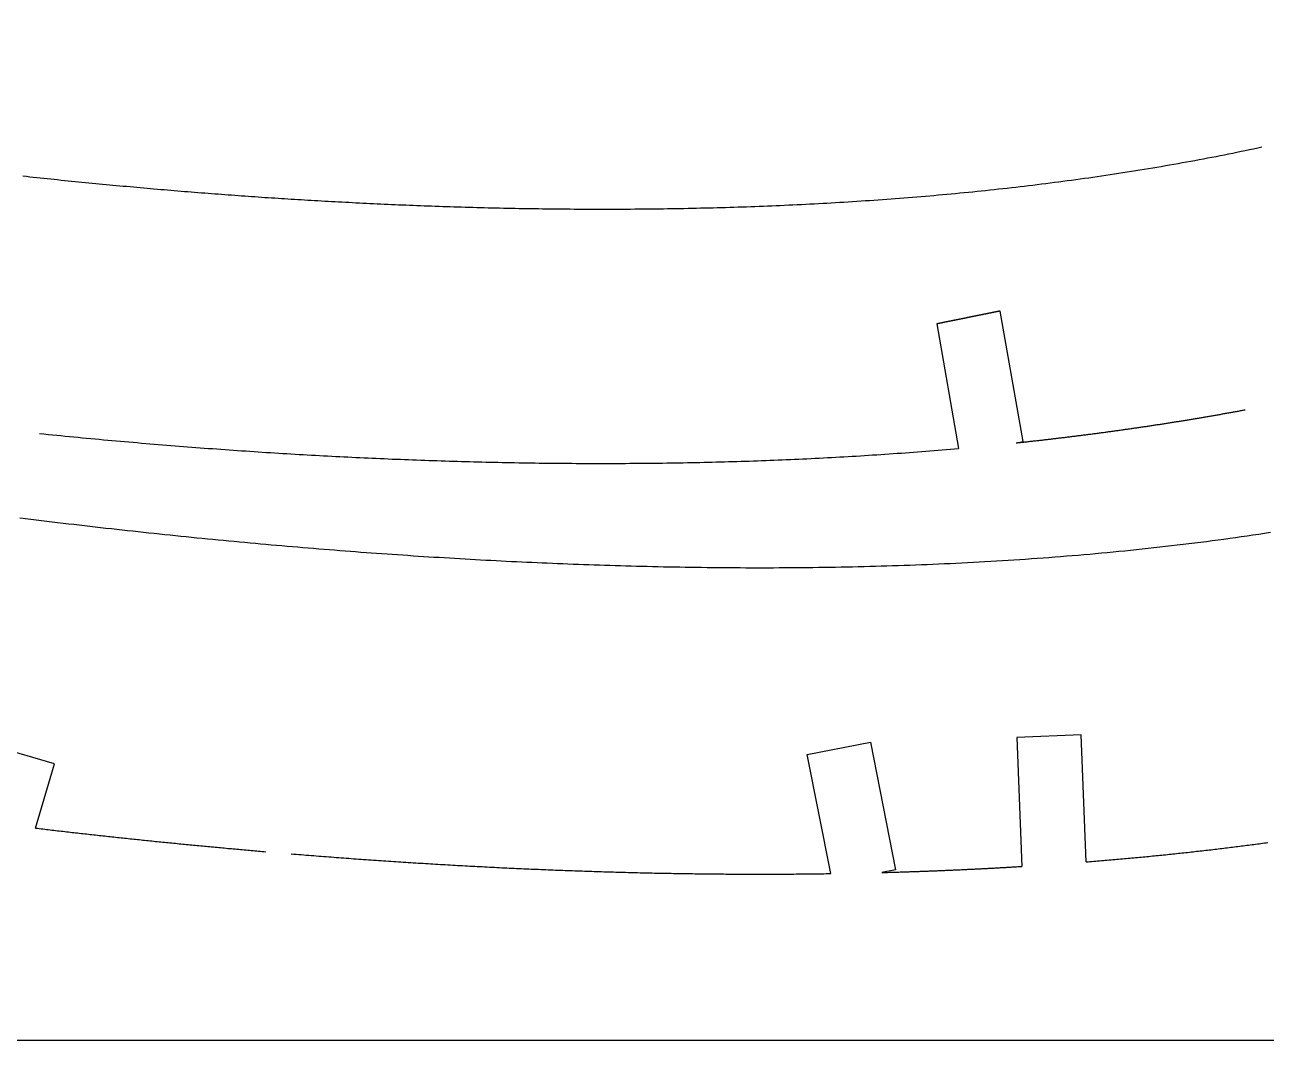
# Model space of a CAD drawing. Extents: x -234 to 666, y 203 to 303.
# Drawn here: x -168.83 to -120.53, y 203.49 to 242.98 of the extents above; entities that cross this region are included whole.
import ezdxf

# ---------------------------------------------------------------- set-up
doc = ezdxf.new("R2010")
doc.units = 0
doc.layers.get('0').update_dxf_attribs({"linetype": 'CONTINUOUS'})
doc.layers.add('90X10', color=1, linetype='CONTINUOUS')

msp = doc.modelspace()

# ---------------------------------------------------------------- linework, layer by layer
for p, q in [((-129.986, 226.77559), (-130.8731, 231.84846)), ((-133.34499, 231.34735), (-132.49803, 226.50408)), ((-130.24923, 226.72242), (-129.986, 226.77559)), ((-167.67753, 214.23988), (-170.07903, 214.93936)), ((-138.38219, 214.5974), (-135.92788, 215.08055)), ((-135.92788, 215.08055), (-134.9461, 210.11574)), ((-127.72938, 215.35911), (-130.22867, 215.26004)), ((-130.22867, 215.26004), (-130.03097, 210.24919)), ((-127.53468, 210.42445), (-127.72938, 215.35911)), ((-137.46687, 209.96869), (-138.38219, 214.5974)), ((-168.40744, 211.73712), (-167.67753, 214.23988)), ((-134.9461, 210.11574), (-135.48082, 210.01047))]:
    msp.add_line(p, q)
for points in [[(-120.695, 238.219, 0), (-120.857, 238.184, 0), (-121.018, 238.149, 0), (-121.18, 238.115, 0), (-121.342, 238.081, 0), (-121.504, 238.047, 0), (-121.667, 238.014, 0), (-121.829, 237.981, 0), (-121.992, 237.948, 0), (-122.154, 237.916, 0), (-122.317, 237.883, 0), (-122.48, 237.851, 0), (-122.644, 237.82, 0), (-122.807, 237.788, 0), (-122.971, 237.757, 0), (-123.134, 237.726, 0), (-123.298, 237.696, 0), (-123.462, 237.665, 0), (-123.626, 237.636, 0), (-123.791, 237.606, 0), (-123.955, 237.576, 0), (-124.12, 237.547, 0), (-124.284, 237.518, 0), (-124.449, 237.49, 0), (-124.614, 237.461, 0), (-124.779, 237.433, 0), (-124.944, 237.406, 0), (-125.109, 237.378, 0), (-125.275, 237.351, 0), (-125.44, 237.324, 0), (-125.606, 237.297, 0), (-125.771, 237.271, 0), (-125.937, 237.245, 0), (-126.103, 237.219, 0), (-126.269, 237.193, 0), (-126.435, 237.168, 0), (-126.601, 237.143, 0), (-126.767, 237.118, 0), (-126.934, 237.093, 0), (-127.1, 237.069, 0), (-127.267, 237.045, 0), (-127.433, 237.021, 0), (-127.6, 236.998, 0), (-127.766, 236.975, 0), (-127.933, 236.952, 0), (-128.1, 236.929, 0), (-128.267, 236.907, 0), (-128.434, 236.884, 0), (-128.601, 236.862, 0), (-128.768, 236.841, 0), (-128.935, 236.819, 0), (-129.102, 236.798, 0), (-129.269, 236.777, 0), (-129.436, 236.757, 0), (-129.603, 236.736, 0), (-129.771, 236.716, 0), (-129.938, 236.696, 0), (-130.105, 236.676, 0), (-130.273, 236.657, 0), (-130.44, 236.638, 0), (-130.607, 236.619, 0), (-130.775, 236.6, 0), (-130.942, 236.582, 0), (-131.11, 236.564, 0), (-131.277, 236.546, 0), (-131.444, 236.528, 0), (-131.612, 236.51, 0), (-131.779, 236.493, 0), (-131.947, 236.476, 0), (-132.114, 236.46, 0), (-132.282, 236.443, 0), (-132.449, 236.427, 0), (-132.616, 236.411, 0), (-132.784, 236.395, 0), (-132.951, 236.38, 0), (-133.118, 236.364, 0), (-133.286, 236.349, 0), (-133.453, 236.334, 0), (-133.62, 236.32, 0), (-133.787, 236.305, 0), (-133.954, 236.291, 0), (-134.122, 236.277, 0), (-134.289, 236.264, 0), (-134.456, 236.25, 0), (-134.623, 236.237, 0), (-134.79, 236.224, 0), (-134.957, 236.211, 0), (-135.123, 236.199, 0), (-135.29, 236.186, 0), (-135.457, 236.174, 0), (-135.624, 236.162, 0), (-135.79, 236.15, 0), (-135.957, 236.139, 0), (-136.123, 236.128, 0), (-136.29, 236.117, 0), (-136.456, 236.106, 0), (-136.622, 236.095, 0), (-136.788, 236.085, 0), (-136.955, 236.074, 0), (-137.121, 236.064, 0), (-137.286, 236.055, 0), (-137.452, 236.045, 0), (-137.618, 236.036, 0), (-137.784, 236.026, 0), (-137.949, 236.017, 0), (-138.115, 236.009, 0), (-138.28, 236, 0), (-138.445, 235.992, 0), (-138.61, 235.983, 0), (-138.775, 235.975, 0), (-138.94, 235.968, 0), (-139.105, 235.96, 0), (-139.27, 235.952, 0), (-139.434, 235.945, 0), (-139.599, 235.938, 0), (-139.763, 235.931, 0), (-139.927, 235.925, 0), (-140.091, 235.918, 0), (-140.255, 235.912, 0), (-140.419, 235.906, 0), (-140.583, 235.9, 0), (-140.746, 235.894, 0), (-140.909, 235.889, 0), (-141.073, 235.883, 0), (-141.236, 235.878, 0), (-141.399, 235.873, 0), (-141.561, 235.868, 0), (-141.724, 235.863, 0), (-141.886, 235.859, 0), (-142.049, 235.855, 0), (-142.211, 235.85, 0), (-142.373, 235.846, 0), (-142.535, 235.843, 0), (-142.696, 235.839, 0), (-142.858, 235.835, 0), (-143.019, 235.832, 0), (-143.18, 235.829, 0), (-143.341, 235.826, 0), (-143.502, 235.823, 0), (-143.662, 235.821, 0), (-143.823, 235.818, 0), (-143.983, 235.816, 0), (-144.143, 235.814, 0), (-144.302, 235.812, 0), (-144.462, 235.81, 0), (-144.621, 235.808, 0), (-144.78, 235.806, 0), (-144.939, 235.805, 0), (-145.098, 235.804, 0), (-145.257, 235.803, 0), (-145.415, 235.802, 0), (-145.573, 235.801, 0), (-145.731, 235.8, 0), (-145.889, 235.8, 0), (-146.046, 235.799, 0), (-146.203, 235.799, 0), (-146.36, 235.799, 0), (-146.517, 235.799, 0), (-146.673, 235.8, 0), (-146.83, 235.8, 0), (-146.986, 235.8, 0), (-147.141, 235.801, 0), (-147.297, 235.802, 0), (-147.452, 235.803, 0), (-147.607, 235.804, 0), (-147.762, 235.805, 0), (-147.917, 235.806, 0), (-148.071, 235.808, 0), (-148.225, 235.809, 0), (-148.379, 235.811, 0), (-148.532, 235.813, 0), (-148.685, 235.815, 0), (-148.838, 235.817, 0), (-148.991, 235.819, 0), (-149.143, 235.821, 0), (-149.295, 235.824, 0), (-149.447, 235.826, 0), (-149.599, 235.829, 0), (-149.75, 235.832, 0), (-149.901, 235.835, 0), (-150.052, 235.838, 0), (-150.202, 235.841, 0), (-150.352, 235.844, 0), (-150.502, 235.848, 0), (-150.651, 235.851, 0), (-150.8, 235.855, 0), (-150.949, 235.858, 0), (-151.098, 235.862, 0), (-151.246, 235.866, 0), (-151.394, 235.87, 0), (-151.542, 235.874, 0), (-151.689, 235.879, 0), (-151.836, 235.883, 0), (-151.982, 235.887, 0), (-152.129, 235.892, 0), (-152.275, 235.897, 0), (-152.42, 235.901, 0), (-152.566, 235.906, 0), (-152.711, 235.911, 0), (-152.855, 235.916, 0), (-153, 235.921, 0), (-153.144, 235.926, 0), (-153.287, 235.932, 0), (-153.43, 235.937, 0), (-153.573, 235.943, 0), (-153.716, 235.948, 0), (-153.858, 235.954, 0), (-154, 235.96, 0), (-154.141, 235.966, 0), (-154.282, 235.971, 0), (-154.423, 235.977, 0), (-154.563, 235.984, 0), (-154.703, 235.99, 0), (-154.843, 235.996, 0), (-154.982, 236.002, 0), (-155.121, 236.009, 0), (-155.259, 236.015, 0), (-155.398, 236.022, 0), (-155.535, 236.028, 0), (-155.672, 236.035, 0), (-155.809, 236.042, 0), (-155.946, 236.049, 0), (-156.082, 236.056, 0), (-156.218, 236.063, 0), (-156.353, 236.07, 0), (-156.488, 236.077, 0), (-156.622, 236.084, 0), (-156.756, 236.091, 0), (-156.89, 236.099, 0), (-157.023, 236.106, 0), (-157.156, 236.113, 0), (-157.288, 236.121, 0), (-157.42, 236.128, 0), (-157.552, 236.136, 0), (-157.683, 236.144, 0), (-157.814, 236.151, 0), (-157.944, 236.159, 0), (-158.074, 236.167, 0), (-158.203, 236.175, 0), (-158.332, 236.183, 0), (-158.46, 236.191, 0), (-158.588, 236.199, 0), (-158.717, 236.207, 0), (-158.845, 236.215, 0), (-158.973, 236.223, 0), (-159.102, 236.232, 0), (-159.231, 236.24, 0), (-159.359, 236.249, 0), (-159.488, 236.257, 0), (-159.617, 236.266, 0), (-159.747, 236.275, 0), (-159.876, 236.284, 0), (-160.005, 236.293, 0), (-160.135, 236.302, 0), (-160.264, 236.311, 0), (-160.394, 236.32, 0), (-160.524, 236.33, 0), (-160.654, 236.339, 0), (-160.784, 236.348, 0), (-160.914, 236.358, 0), (-161.044, 236.368, 0), (-161.174, 236.377, 0), (-161.305, 236.387, 0), (-161.435, 236.397, 0), (-161.566, 236.407, 0), (-161.697, 236.417, 0), (-161.828, 236.427, 0), (-161.958, 236.437, 0), (-162.09, 236.448, 0), (-162.221, 236.458, 0), (-162.352, 236.469, 0), (-162.483, 236.479, 0), (-162.615, 236.49, 0), (-162.746, 236.501, 0), (-162.878, 236.512, 0), (-163.01, 236.523, 0), (-163.142, 236.534, 0), (-163.274, 236.545, 0), (-163.406, 236.556, 0), (-163.538, 236.567, 0), (-163.67, 236.578, 0), (-163.803, 236.59, 0), (-163.935, 236.601, 0), (-164.068, 236.613, 0), (-164.201, 236.625, 0), (-164.333, 236.637, 0), (-164.466, 236.648, 0), (-164.599, 236.66, 0), (-164.732, 236.672, 0), (-164.866, 236.685, 0), (-164.999, 236.697, 0), (-165.132, 236.709, 0), (-165.266, 236.721, 0), (-165.399, 236.734, 0), (-165.533, 236.746, 0), (-165.667, 236.759, 0), (-165.8, 236.772, 0), (-165.934, 236.785, 0), (-166.068, 236.798, 0), (-166.202, 236.811, 0), (-166.337, 236.824, 0), (-166.471, 236.837, 0), (-166.605, 236.85, 0), (-166.74, 236.863, 0), (-166.874, 236.877, 0), (-167.009, 236.89, 0), (-167.144, 236.904, 0), (-167.279, 236.918, 0), (-167.414, 236.931, 0), (-167.549, 236.945, 0), (-167.684, 236.959, 0), (-167.819, 236.973, 0), (-167.954, 236.987, 0), (-168.089, 237.002, 0), (-168.225, 237.016, 0), (-168.36, 237.03, 0), (-168.496, 237.045, 0), (-168.632, 237.059, 0), (-168.767, 237.074, 0), (-168.903, 237.089, 0)], [(-130.873, 231.848, 0), (-130.881, 231.847, 0), (-130.889, 231.845, 0), (-130.896, 231.844, 0), (-130.904, 231.842, 0), (-130.912, 231.841, 0), (-130.92, 231.839, 0), (-130.927, 231.837, 0), (-130.935, 231.836, 0), (-130.943, 231.834, 0), (-130.951, 231.833, 0), (-130.958, 231.831, 0), (-130.966, 231.83, 0), (-130.974, 231.828, 0), (-130.982, 231.826, 0), (-130.989, 231.825, 0), (-130.997, 231.823, 0), (-131.005, 231.822, 0), (-131.013, 231.82, 0), (-131.02, 231.819, 0), (-131.028, 231.817, 0), (-131.036, 231.815, 0), (-131.044, 231.814, 0), (-131.051, 231.812, 0), (-131.059, 231.811, 0), (-131.067, 231.809, 0), (-131.075, 231.808, 0), (-131.082, 231.806, 0), (-131.09, 231.804, 0), (-131.098, 231.803, 0), (-131.106, 231.801, 0), (-131.113, 231.8, 0), (-131.121, 231.798, 0), (-131.129, 231.797, 0), (-131.137, 231.795, 0), (-131.144, 231.793, 0), (-131.152, 231.792, 0), (-131.16, 231.79, 0), (-131.168, 231.789, 0), (-131.175, 231.787, 0), (-131.183, 231.786, 0), (-131.191, 231.784, 0), (-131.199, 231.782, 0), (-131.206, 231.781, 0), (-131.214, 231.779, 0), (-131.222, 231.778, 0), (-131.23, 231.776, 0), (-131.237, 231.775, 0), (-131.245, 231.773, 0), (-131.253, 231.771, 0), (-131.261, 231.77, 0), (-131.268, 231.768, 0), (-131.276, 231.767, 0), (-131.284, 231.765, 0), (-131.292, 231.764, 0), (-131.299, 231.762, 0), (-131.307, 231.76, 0), (-131.315, 231.759, 0), (-131.323, 231.757, 0), (-131.33, 231.756, 0), (-131.338, 231.754, 0), (-131.346, 231.753, 0), (-131.354, 231.751, 0), (-131.361, 231.749, 0), (-131.369, 231.748, 0), (-131.377, 231.746, 0), (-131.385, 231.745, 0), (-131.392, 231.743, 0), (-131.4, 231.742, 0), (-131.408, 231.74, 0), (-131.416, 231.738, 0), (-131.423, 231.737, 0), (-131.431, 231.735, 0), (-131.439, 231.734, 0), (-131.447, 231.732, 0), (-131.454, 231.731, 0), (-131.462, 231.729, 0), (-131.47, 231.727, 0), (-131.478, 231.726, 0), (-131.485, 231.724, 0), (-131.493, 231.723, 0), (-131.501, 231.721, 0), (-131.508, 231.72, 0), (-131.516, 231.718, 0), (-131.524, 231.716, 0), (-131.532, 231.715, 0), (-131.539, 231.713, 0), (-131.547, 231.712, 0), (-131.555, 231.71, 0), (-131.563, 231.709, 0), (-131.57, 231.707, 0), (-131.578, 231.705, 0), (-131.586, 231.704, 0), (-131.594, 231.702, 0), (-131.601, 231.701, 0), (-131.609, 231.699, 0), (-131.617, 231.698, 0), (-131.625, 231.696, 0), (-131.632, 231.694, 0), (-131.64, 231.693, 0), (-131.648, 231.691, 0), (-131.656, 231.69, 0), (-131.663, 231.688, 0), (-131.671, 231.687, 0), (-131.679, 231.685, 0), (-131.687, 231.683, 0), (-131.694, 231.682, 0), (-131.702, 231.68, 0), (-131.71, 231.679, 0), (-131.718, 231.677, 0), (-131.725, 231.676, 0), (-131.733, 231.674, 0), (-131.741, 231.672, 0), (-131.749, 231.671, 0), (-131.756, 231.669, 0), (-131.764, 231.668, 0), (-131.772, 231.666, 0), (-131.78, 231.665, 0), (-131.787, 231.663, 0), (-131.795, 231.661, 0), (-131.803, 231.66, 0), (-131.811, 231.658, 0), (-131.818, 231.657, 0), (-131.826, 231.655, 0), (-131.834, 231.654, 0), (-131.842, 231.652, 0), (-131.849, 231.65, 0), (-131.857, 231.649, 0), (-131.865, 231.647, 0), (-131.873, 231.646, 0), (-131.88, 231.644, 0), (-131.888, 231.643, 0), (-131.896, 231.641, 0), (-131.904, 231.639, 0), (-131.911, 231.638, 0), (-131.919, 231.636, 0), (-131.927, 231.635, 0), (-131.935, 231.633, 0), (-131.942, 231.632, 0), (-131.95, 231.63, 0), (-131.958, 231.628, 0), (-131.966, 231.627, 0), (-131.973, 231.625, 0), (-131.981, 231.624, 0), (-131.989, 231.622, 0), (-131.997, 231.621, 0), (-132.004, 231.619, 0), (-132.012, 231.617, 0), (-132.02, 231.616, 0), (-132.028, 231.614, 0), (-132.035, 231.613, 0), (-132.043, 231.611, 0), (-132.051, 231.61, 0), (-132.059, 231.608, 0), (-132.066, 231.606, 0), (-132.074, 231.605, 0), (-132.082, 231.603, 0), (-132.09, 231.602, 0), (-132.097, 231.6, 0), (-132.105, 231.599, 0), (-132.113, 231.597, 0), (-132.121, 231.595, 0), (-132.128, 231.594, 0), (-132.136, 231.592, 0), (-132.144, 231.591, 0), (-132.152, 231.589, 0), (-132.159, 231.588, 0), (-132.167, 231.586, 0), (-132.175, 231.584, 0), (-132.183, 231.583, 0), (-132.19, 231.581, 0), (-132.198, 231.58, 0), (-132.206, 231.578, 0), (-132.214, 231.577, 0), (-132.221, 231.575, 0), (-132.229, 231.573, 0), (-132.237, 231.572, 0), (-132.245, 231.57, 0), (-132.252, 231.569, 0), (-132.26, 231.567, 0), (-132.268, 231.566, 0), (-132.276, 231.564, 0), (-132.283, 231.562, 0), (-132.291, 231.561, 0), (-132.299, 231.559, 0), (-132.307, 231.558, 0), (-132.314, 231.556, 0), (-132.322, 231.555, 0), (-132.33, 231.553, 0), (-132.338, 231.551, 0), (-132.345, 231.55, 0), (-132.353, 231.548, 0), (-132.361, 231.547, 0), (-132.369, 231.545, 0), (-132.376, 231.544, 0), (-132.384, 231.542, 0), (-132.392, 231.54, 0), (-132.4, 231.539, 0), (-132.407, 231.537, 0), (-132.415, 231.536, 0), (-132.423, 231.534, 0), (-132.431, 231.533, 0), (-132.438, 231.531, 0), (-132.446, 231.529, 0), (-132.454, 231.528, 0), (-132.462, 231.526, 0), (-132.469, 231.525, 0), (-132.477, 231.523, 0), (-132.485, 231.522, 0), (-132.493, 231.52, 0), (-132.5, 231.519, 0), (-132.508, 231.517, 0), (-132.516, 231.515, 0), (-132.524, 231.514, 0), (-132.531, 231.512, 0), (-132.539, 231.511, 0), (-132.547, 231.509, 0), (-132.555, 231.508, 0), (-132.562, 231.506, 0), (-132.57, 231.504, 0), (-132.578, 231.503, 0), (-132.586, 231.501, 0), (-132.593, 231.5, 0), (-132.601, 231.498, 0), (-132.609, 231.497, 0), (-132.617, 231.495, 0), (-132.624, 231.493, 0), (-132.632, 231.492, 0), (-132.64, 231.49, 0), (-132.648, 231.489, 0), (-132.655, 231.487, 0), (-132.663, 231.486, 0), (-132.671, 231.484, 0), (-132.679, 231.482, 0), (-132.686, 231.481, 0), (-132.694, 231.479, 0), (-132.702, 231.478, 0), (-132.71, 231.476, 0), (-132.717, 231.475, 0), (-132.725, 231.473, 0), (-132.733, 231.471, 0), (-132.741, 231.47, 0), (-132.748, 231.468, 0), (-132.756, 231.467, 0), (-132.764, 231.465, 0), (-132.772, 231.464, 0), (-132.779, 231.462, 0), (-132.787, 231.46, 0), (-132.795, 231.459, 0), (-132.803, 231.457, 0), (-132.81, 231.456, 0), (-132.818, 231.454, 0), (-132.826, 231.453, 0), (-132.834, 231.451, 0), (-132.841, 231.449, 0), (-132.849, 231.448, 0), (-132.857, 231.446, 0), (-132.865, 231.445, 0), (-132.872, 231.443, 0), (-132.88, 231.442, 0), (-132.888, 231.44, 0), (-132.896, 231.438, 0), (-132.903, 231.437, 0), (-132.911, 231.435, 0), (-132.919, 231.434, 0), (-132.927, 231.432, 0), (-132.934, 231.431, 0), (-132.942, 231.429, 0), (-132.95, 231.427, 0), (-132.958, 231.426, 0), (-132.965, 231.424, 0), (-132.973, 231.423, 0), (-132.981, 231.421, 0), (-132.989, 231.42, 0), (-132.996, 231.418, 0), (-133.004, 231.416, 0), (-133.012, 231.415, 0), (-133.02, 231.413, 0), (-133.027, 231.412, 0), (-133.035, 231.41, 0), (-133.043, 231.409, 0), (-133.051, 231.407, 0), (-133.058, 231.405, 0), (-133.066, 231.404, 0), (-133.074, 231.402, 0), (-133.082, 231.401, 0), (-133.089, 231.399, 0), (-133.097, 231.398, 0), (-133.105, 231.396, 0), (-133.113, 231.394, 0), (-133.12, 231.393, 0), (-133.128, 231.391, 0), (-133.136, 231.39, 0), (-133.144, 231.388, 0), (-133.151, 231.387, 0), (-133.159, 231.385, 0), (-133.167, 231.383, 0), (-133.175, 231.382, 0), (-133.182, 231.38, 0), (-133.19, 231.379, 0), (-133.198, 231.377, 0), (-133.206, 231.376, 0), (-133.213, 231.374, 0), (-133.221, 231.372, 0), (-133.229, 231.371, 0), (-133.237, 231.369, 0), (-133.244, 231.368, 0), (-133.252, 231.366, 0), (-133.26, 231.365, 0), (-133.268, 231.363, 0), (-133.275, 231.361, 0), (-133.283, 231.36, 0), (-133.291, 231.358, 0), (-133.298, 231.357, 0), (-133.306, 231.355, 0), (-133.314, 231.354, 0), (-133.322, 231.352, 0), (-133.329, 231.35, 0), (-133.337, 231.349, 0), (-133.345, 231.347, 0)], [(-130.249, 226.722, 0), (-130.208, 226.727, 0), (-130.166, 226.731, 0), (-130.124, 226.736, 0), (-130.082, 226.74, 0), (-130.041, 226.745, 0), (-129.999, 226.749, 0), (-129.957, 226.754, 0), (-129.916, 226.758, 0), (-129.874, 226.763, 0), (-129.832, 226.767, 0), (-129.791, 226.772, 0), (-129.749, 226.776, 0), (-129.708, 226.781, 0), (-129.666, 226.786, 0), (-129.624, 226.79, 0), (-129.583, 226.795, 0), (-129.541, 226.799, 0), (-129.5, 226.804, 0), (-129.458, 226.809, 0), (-129.416, 226.813, 0), (-129.375, 226.818, 0), (-129.333, 226.823, 0), (-129.292, 226.827, 0), (-129.25, 226.832, 0), (-129.208, 226.837, 0), (-129.167, 226.842, 0), (-129.125, 226.846, 0), (-129.084, 226.851, 0), (-129.042, 226.856, 0), (-129.001, 226.861, 0), (-128.959, 226.866, 0), (-128.918, 226.871, 0), (-128.876, 226.875, 0), (-128.835, 226.88, 0), (-128.793, 226.885, 0), (-128.752, 226.89, 0), (-128.71, 226.895, 0), (-128.669, 226.9, 0), (-128.627, 226.905, 0), (-128.586, 226.91, 0), (-128.544, 226.915, 0), (-128.503, 226.92, 0), (-128.461, 226.925, 0), (-128.42, 226.93, 0), (-128.378, 226.935, 0), (-128.337, 226.94, 0), (-128.296, 226.945, 0), (-128.254, 226.95, 0), (-128.213, 226.955, 0), (-128.171, 226.96, 0), (-128.13, 226.965, 0), (-128.089, 226.97, 0), (-128.047, 226.975, 0), (-128.006, 226.98, 0), (-127.964, 226.986, 0), (-127.923, 226.991, 0), (-127.882, 226.996, 0), (-127.84, 227.001, 0), (-127.799, 227.006, 0), (-127.758, 227.011, 0), (-127.716, 227.017, 0), (-127.675, 227.022, 0), (-127.634, 227.027, 0), (-127.592, 227.033, 0), (-127.551, 227.038, 0), (-127.51, 227.043, 0), (-127.469, 227.048, 0), (-127.427, 227.054, 0), (-127.386, 227.059, 0), (-127.345, 227.064, 0), (-127.304, 227.07, 0), (-127.263, 227.075, 0), (-127.222, 227.08, 0), (-127.181, 227.086, 0), (-127.14, 227.091, 0), (-127.099, 227.097, 0), (-127.058, 227.102, 0), (-127.017, 227.107, 0), (-126.976, 227.113, 0), (-126.935, 227.118, 0), (-126.894, 227.124, 0), (-126.853, 227.129, 0), (-126.812, 227.135, 0), (-126.772, 227.14, 0), (-126.731, 227.146, 0), (-126.69, 227.151, 0), (-126.649, 227.157, 0), (-126.609, 227.162, 0), (-126.568, 227.168, 0), (-126.527, 227.173, 0), (-126.487, 227.179, 0), (-126.446, 227.185, 0), (-126.406, 227.19, 0), (-126.365, 227.196, 0), (-126.325, 227.201, 0), (-126.284, 227.207, 0), (-126.244, 227.213, 0), (-126.203, 227.218, 0), (-126.163, 227.224, 0), (-126.122, 227.23, 0), (-126.082, 227.235, 0), (-126.042, 227.241, 0), (-126.001, 227.247, 0), (-125.961, 227.252, 0), (-125.921, 227.258, 0), (-125.881, 227.264, 0), (-125.84, 227.27, 0), (-125.8, 227.275, 0), (-125.76, 227.281, 0), (-125.72, 227.287, 0), (-125.68, 227.293, 0), (-125.64, 227.299, 0), (-125.6, 227.304, 0), (-125.56, 227.31, 0), (-125.52, 227.316, 0), (-125.48, 227.322, 0), (-125.44, 227.328, 0), (-125.4, 227.334, 0), (-125.36, 227.339, 0), (-125.32, 227.345, 0), (-125.28, 227.351, 0), (-125.24, 227.357, 0), (-125.2, 227.363, 0), (-125.161, 227.369, 0), (-125.121, 227.375, 0), (-125.081, 227.381, 0), (-125.041, 227.387, 0), (-125.002, 227.393, 0), (-124.962, 227.399, 0), (-124.922, 227.405, 0), (-124.883, 227.411, 0), (-124.843, 227.417, 0), (-124.804, 227.423, 0), (-124.764, 227.429, 0), (-124.725, 227.435, 0), (-124.685, 227.441, 0), (-124.646, 227.447, 0), (-124.606, 227.453, 0), (-124.567, 227.459, 0), (-124.528, 227.465, 0), (-124.488, 227.471, 0), (-124.449, 227.478, 0), (-124.41, 227.484, 0), (-124.37, 227.49, 0), (-124.331, 227.496, 0), (-124.292, 227.502, 0), (-124.253, 227.508, 0), (-124.213, 227.514, 0), (-124.174, 227.521, 0), (-124.135, 227.527, 0), (-124.096, 227.533, 0), (-124.057, 227.539, 0), (-124.018, 227.546, 0), (-123.979, 227.552, 0), (-123.94, 227.558, 0), (-123.901, 227.564, 0), (-123.862, 227.571, 0), (-123.823, 227.577, 0), (-123.784, 227.583, 0), (-123.745, 227.59, 0), (-123.706, 227.596, 0), (-123.667, 227.602, 0), (-123.629, 227.609, 0), (-123.59, 227.615, 0), (-123.551, 227.621, 0), (-123.512, 227.628, 0), (-123.473, 227.634, 0), (-123.435, 227.64, 0), (-123.396, 227.647, 0), (-123.357, 227.653, 0), (-123.319, 227.66, 0), (-123.28, 227.666, 0), (-123.242, 227.673, 0), (-123.203, 227.679, 0), (-123.165, 227.685, 0), (-123.126, 227.692, 0), (-123.088, 227.698, 0), (-123.049, 227.705, 0), (-123.011, 227.711, 0), (-122.972, 227.718, 0), (-122.934, 227.724, 0), (-122.896, 227.731, 0), (-122.857, 227.738, 0), (-122.819, 227.744, 0), (-122.781, 227.751, 0), (-122.742, 227.757, 0), (-122.704, 227.764, 0), (-122.666, 227.77, 0), (-122.628, 227.777, 0), (-122.59, 227.784, 0), (-122.552, 227.79, 0), (-122.513, 227.797, 0), (-122.475, 227.804, 0), (-122.437, 227.81, 0), (-122.399, 227.817, 0), (-122.361, 227.824, 0), (-122.323, 227.83, 0), (-122.285, 227.837, 0), (-122.247, 227.844, 0), (-122.209, 227.851, 0), (-122.171, 227.857, 0), (-122.134, 227.864, 0), (-122.096, 227.871, 0), (-122.058, 227.878, 0), (-122.02, 227.884, 0), (-121.982, 227.891, 0), (-121.945, 227.898, 0), (-121.907, 227.905, 0), (-121.869, 227.912, 0), (-121.832, 227.918, 0), (-121.794, 227.925, 0), (-121.756, 227.932, 0), (-121.719, 227.939, 0), (-121.681, 227.946, 0), (-121.643, 227.953, 0), (-121.606, 227.96, 0), (-121.568, 227.966, 0), (-121.531, 227.973, 0), (-121.493, 227.98, 0), (-121.456, 227.987, 0), (-121.419, 227.994, 0), (-121.381, 228.001, 0), (-121.344, 228.008, 0)], [(-168.25, 227.085, 0), (-168.084, 227.068, 0), (-167.918, 227.052, 0), (-167.751, 227.035, 0), (-167.585, 227.019, 0), (-167.419, 227.002, 0), (-167.253, 226.986, 0), (-167.088, 226.97, 0), (-166.922, 226.954, 0), (-166.756, 226.938, 0), (-166.591, 226.922, 0), (-166.425, 226.907, 0), (-166.26, 226.891, 0), (-166.095, 226.876, 0), (-165.93, 226.861, 0), (-165.765, 226.845, 0), (-165.6, 226.83, 0), (-165.436, 226.816, 0), (-165.271, 226.801, 0), (-165.107, 226.786, 0), (-164.942, 226.772, 0), (-164.778, 226.757, 0), (-164.614, 226.743, 0), (-164.45, 226.729, 0), (-164.286, 226.715, 0), (-164.122, 226.701, 0), (-163.959, 226.687, 0), (-163.795, 226.674, 0), (-163.632, 226.66, 0), (-163.469, 226.647, 0), (-163.305, 226.634, 0), (-163.142, 226.62, 0), (-162.979, 226.607, 0), (-162.817, 226.594, 0), (-162.654, 226.582, 0), (-162.492, 226.569, 0), (-162.329, 226.557, 0), (-162.167, 226.544, 0), (-162.005, 226.532, 0), (-161.843, 226.52, 0), (-161.681, 226.508, 0), (-161.519, 226.496, 0), (-161.357, 226.484, 0), (-161.196, 226.472, 0), (-161.035, 226.461, 0), (-160.873, 226.449, 0), (-160.712, 226.438, 0), (-160.551, 226.427, 0), (-160.39, 226.416, 0), (-160.23, 226.405, 0), (-160.069, 226.394, 0), (-159.909, 226.384, 0), (-159.748, 226.373, 0), (-159.588, 226.363, 0), (-159.428, 226.352, 0), (-159.268, 226.342, 0), (-159.108, 226.332, 0), (-158.949, 226.322, 0), (-158.789, 226.312, 0), (-158.63, 226.303, 0), (-158.471, 226.293, 0), (-158.312, 226.284, 0), (-158.153, 226.274, 0), (-157.994, 226.265, 0), (-157.835, 226.256, 0), (-157.677, 226.247, 0), (-157.519, 226.238, 0), (-157.36, 226.23, 0), (-157.202, 226.221, 0), (-157.044, 226.213, 0), (-156.887, 226.204, 0), (-156.729, 226.196, 0), (-156.572, 226.188, 0), (-156.414, 226.18, 0), (-156.257, 226.172, 0), (-156.1, 226.164, 0), (-155.943, 226.157, 0), (-155.786, 226.149, 0), (-155.629, 226.142, 0), (-155.472, 226.135, 0), (-155.315, 226.128, 0), (-155.158, 226.12, 0), (-155, 226.114, 0), (-154.843, 226.107, 0), (-154.685, 226.1, 0), (-154.528, 226.093, 0), (-154.37, 226.087, 0), (-154.213, 226.081, 0), (-154.055, 226.074, 0), (-153.897, 226.068, 0), (-153.739, 226.062, 0), (-153.581, 226.056, 0), (-153.423, 226.051, 0), (-153.265, 226.045, 0), (-153.107, 226.039, 0), (-152.948, 226.034, 0), (-152.79, 226.029, 0), (-152.632, 226.024, 0), (-152.473, 226.019, 0), (-152.315, 226.014, 0), (-152.156, 226.009, 0), (-151.997, 226.004, 0), (-151.839, 226, 0), (-151.68, 225.995, 0), (-151.521, 225.991, 0), (-151.362, 225.987, 0), (-151.203, 225.983, 0), (-151.044, 225.979, 0), (-150.885, 225.975, 0), (-150.726, 225.971, 0), (-150.567, 225.968, 0), (-150.408, 225.964, 0), (-150.248, 225.961, 0), (-150.089, 225.958, 0), (-149.93, 225.955, 0), (-149.77, 225.952, 0), (-149.611, 225.949, 0), (-149.452, 225.946, 0), (-149.292, 225.944, 0), (-149.132, 225.941, 0), (-148.973, 225.939, 0), (-148.813, 225.937, 0), (-148.653, 225.935, 0), (-148.494, 225.933, 0), (-148.334, 225.931, 0), (-148.174, 225.93, 0), (-148.014, 225.928, 0), (-147.854, 225.927, 0), (-147.695, 225.926, 0), (-147.535, 225.925, 0), (-147.375, 225.924, 0), (-147.215, 225.923, 0), (-147.055, 225.923, 0), (-146.895, 225.922, 0), (-146.734, 225.922, 0), (-146.574, 225.921, 0), (-146.414, 225.921, 0), (-146.254, 225.921, 0), (-146.094, 225.922, 0), (-145.934, 225.922, 0), (-145.773, 225.922, 0), (-145.613, 225.923, 0), (-145.453, 225.924, 0), (-145.293, 225.925, 0), (-145.132, 225.926, 0), (-144.972, 225.927, 0), (-144.812, 225.928, 0), (-144.651, 225.93, 0), (-144.491, 225.931, 0), (-144.33, 225.933, 0), (-144.17, 225.935, 0), (-144.01, 225.937, 0), (-143.849, 225.939, 0), (-143.689, 225.942, 0), (-143.528, 225.944, 0), (-143.368, 225.947, 0), (-143.207, 225.95, 0), (-143.047, 225.953, 0), (-142.887, 225.956, 0), (-142.726, 225.959, 0), (-142.566, 225.963, 0), (-142.405, 225.966, 0), (-142.245, 225.97, 0), (-142.084, 225.974, 0), (-141.924, 225.978, 0), (-141.763, 225.982, 0), (-141.603, 225.986, 0), (-141.443, 225.991, 0), (-141.282, 225.995, 0), (-141.122, 226, 0), (-140.961, 226.005, 0), (-140.801, 226.01, 0), (-140.641, 226.015, 0), (-140.48, 226.021, 0), (-140.32, 226.026, 0), (-140.159, 226.032, 0), (-139.999, 226.038, 0), (-139.839, 226.044, 0), (-139.678, 226.05, 0), (-139.518, 226.057, 0), (-139.358, 226.063, 0), (-139.198, 226.07, 0), (-139.037, 226.077, 0), (-138.877, 226.084, 0), (-138.717, 226.091, 0), (-138.557, 226.098, 0), (-138.397, 226.106, 0), (-138.237, 226.114, 0), (-138.076, 226.122, 0), (-137.916, 226.13, 0), (-137.756, 226.138, 0), (-137.596, 226.146, 0), (-137.436, 226.155, 0), (-137.276, 226.163, 0), (-137.117, 226.172, 0), (-136.957, 226.181, 0), (-136.797, 226.19, 0), (-136.637, 226.2, 0), (-136.477, 226.209, 0), (-136.318, 226.219, 0), (-136.158, 226.229, 0), (-135.998, 226.239, 0), (-135.839, 226.249, 0), (-135.679, 226.259, 0), (-135.52, 226.27, 0), (-135.36, 226.281, 0), (-135.201, 226.292, 0), (-135.041, 226.303, 0), (-134.882, 226.314, 0), (-134.723, 226.325, 0), (-134.563, 226.337, 0), (-134.404, 226.349, 0), (-134.245, 226.361, 0), (-134.086, 226.373, 0), (-133.927, 226.385, 0), (-133.768, 226.398, 0), (-133.609, 226.41, 0), (-133.45, 226.423, 0), (-133.291, 226.436, 0), (-133.132, 226.449, 0), (-132.974, 226.463, 0), (-132.815, 226.476, 0), (-132.657, 226.49, 0), (-132.498, 226.504, 0)], [(-120.366, 223.229, 0), (-120.592, 223.194, 0), (-120.817, 223.16, 0), (-121.043, 223.127, 0), (-121.269, 223.094, 0), (-121.495, 223.061, 0), (-121.721, 223.029, 0), (-121.947, 222.998, 0), (-122.173, 222.967, 0), (-122.4, 222.936, 0), (-122.626, 222.906, 0), (-122.853, 222.877, 0), (-123.079, 222.848, 0), (-123.306, 222.819, 0), (-123.533, 222.791, 0), (-123.759, 222.764, 0), (-123.986, 222.737, 0), (-124.213, 222.71, 0), (-124.44, 222.684, 0), (-124.667, 222.658, 0), (-124.894, 222.633, 0), (-125.121, 222.608, 0), (-125.348, 222.584, 0), (-125.575, 222.56, 0), (-125.803, 222.537, 0), (-126.03, 222.514, 0), (-126.257, 222.491, 0), (-126.484, 222.469, 0), (-126.711, 222.448, 0), (-126.938, 222.426, 0), (-127.165, 222.406, 0), (-127.392, 222.385, 0), (-127.619, 222.365, 0), (-127.846, 222.346, 0), (-128.073, 222.327, 0), (-128.3, 222.308, 0), (-128.527, 222.29, 0), (-128.754, 222.272, 0), (-128.981, 222.255, 0), (-129.208, 222.238, 0), (-129.434, 222.222, 0), (-129.661, 222.205, 0), (-129.887, 222.19, 0), (-130.114, 222.174, 0), (-130.34, 222.159, 0), (-130.566, 222.145, 0), (-130.792, 222.131, 0), (-131.019, 222.117, 0), (-131.244, 222.104, 0), (-131.47, 222.091, 0), (-131.696, 222.078, 0), (-131.921, 222.066, 0), (-132.147, 222.054, 0), (-132.372, 222.042, 0), (-132.597, 222.031, 0), (-132.822, 222.02, 0), (-133.047, 222.01, 0), (-133.272, 222, 0), (-133.496, 221.99, 0), (-133.721, 221.981, 0), (-133.945, 221.972, 0), (-134.169, 221.963, 0), (-134.393, 221.955, 0), (-134.616, 221.947, 0), (-134.84, 221.94, 0), (-135.063, 221.932, 0), (-135.286, 221.925, 0), (-135.509, 221.919, 0), (-135.732, 221.913, 0), (-135.954, 221.907, 0), (-136.176, 221.901, 0), (-136.398, 221.896, 0), (-136.62, 221.891, 0), (-136.841, 221.886, 0), (-137.062, 221.882, 0), (-137.283, 221.878, 0), (-137.504, 221.874, 0), (-137.725, 221.871, 0), (-137.945, 221.868, 0), (-138.165, 221.865, 0), (-138.384, 221.862, 0), (-138.604, 221.86, 0), (-138.823, 221.858, 0), (-139.041, 221.856, 0), (-139.26, 221.855, 0), (-139.478, 221.854, 0), (-139.696, 221.853, 0), (-139.913, 221.853, 0), (-140.131, 221.852, 0), (-140.348, 221.852, 0), (-140.564, 221.853, 0), (-140.78, 221.853, 0), (-140.996, 221.854, 0), (-141.212, 221.855, 0), (-141.427, 221.857, 0), (-141.642, 221.858, 0), (-141.856, 221.86, 0), (-142.07, 221.862, 0), (-142.284, 221.864, 0), (-142.497, 221.867, 0), (-142.71, 221.87, 0), (-142.923, 221.873, 0), (-143.135, 221.876, 0), (-143.347, 221.88, 0), (-143.558, 221.884, 0), (-143.769, 221.888, 0), (-143.98, 221.892, 0), (-144.19, 221.896, 0), (-144.4, 221.901, 0), (-144.609, 221.906, 0), (-144.818, 221.911, 0), (-145.026, 221.916, 0), (-145.234, 221.922, 0), (-145.442, 221.927, 0), (-145.649, 221.933, 0), (-145.856, 221.939, 0), (-146.062, 221.946, 0), (-146.267, 221.952, 0), (-146.473, 221.959, 0), (-146.677, 221.966, 0), (-146.882, 221.973, 0), (-147.085, 221.98, 0), (-147.289, 221.987, 0), (-147.491, 221.995, 0), (-147.694, 222.003, 0), (-147.895, 222.011, 0), (-148.096, 222.019, 0), (-148.297, 222.027, 0), (-148.497, 222.036, 0), (-148.697, 222.044, 0), (-148.896, 222.053, 0), (-149.095, 222.062, 0), (-149.294, 222.071, 0), (-149.494, 222.08, 0), (-149.694, 222.09, 0), (-149.893, 222.1, 0), (-150.093, 222.11, 0), (-150.293, 222.12, 0), (-150.494, 222.13, 0), (-150.694, 222.141, 0), (-150.895, 222.151, 0), (-151.095, 222.162, 0), (-151.296, 222.173, 0), (-151.497, 222.184, 0), (-151.699, 222.196, 0), (-151.9, 222.207, 0), (-152.102, 222.219, 0), (-152.303, 222.231, 0), (-152.505, 222.243, 0), (-152.707, 222.256, 0), (-152.909, 222.268, 0), (-153.111, 222.281, 0), (-153.314, 222.294, 0), (-153.516, 222.307, 0), (-153.719, 222.32, 0), (-153.922, 222.334, 0), (-154.125, 222.347, 0), (-154.328, 222.361, 0), (-154.531, 222.375, 0), (-154.734, 222.389, 0), (-154.938, 222.404, 0), (-155.141, 222.418, 0), (-155.345, 222.433, 0), (-155.549, 222.448, 0), (-155.753, 222.463, 0), (-155.957, 222.478, 0), (-156.161, 222.494, 0), (-156.365, 222.51, 0), (-156.57, 222.525, 0), (-156.774, 222.541, 0), (-156.979, 222.558, 0), (-157.184, 222.574, 0), (-157.389, 222.591, 0), (-157.594, 222.607, 0), (-157.799, 222.624, 0), (-158.005, 222.641, 0), (-158.21, 222.659, 0), (-158.415, 222.676, 0), (-158.621, 222.694, 0), (-158.827, 222.712, 0), (-159.033, 222.73, 0), (-159.239, 222.748, 0), (-159.445, 222.766, 0), (-159.651, 222.785, 0), (-159.857, 222.803, 0), (-160.063, 222.822, 0), (-160.27, 222.841, 0), (-160.476, 222.86, 0), (-160.683, 222.88, 0), (-160.89, 222.899, 0), (-161.097, 222.919, 0), (-161.304, 222.939, 0), (-161.511, 222.959, 0), (-161.718, 222.979, 0), (-161.925, 223, 0), (-162.132, 223.02, 0), (-162.34, 223.041, 0), (-162.547, 223.062, 0), (-162.755, 223.083, 0), (-162.962, 223.104, 0), (-163.17, 223.126, 0), (-163.378, 223.147, 0), (-163.586, 223.169, 0), (-163.794, 223.191, 0), (-164.002, 223.213, 0), (-164.21, 223.236, 0), (-164.418, 223.258, 0), (-164.626, 223.281, 0), (-164.835, 223.303, 0), (-165.043, 223.326, 0), (-165.252, 223.35, 0), (-165.46, 223.373, 0), (-165.669, 223.396, 0), (-165.877, 223.42, 0), (-166.086, 223.444, 0), (-166.295, 223.468, 0), (-166.504, 223.492, 0), (-166.713, 223.516, 0), (-166.922, 223.541, 0), (-167.131, 223.565, 0), (-167.34, 223.59, 0), (-167.549, 223.615, 0), (-167.758, 223.64, 0), (-167.968, 223.665, 0), (-168.177, 223.691, 0), (-168.386, 223.716, 0), (-168.596, 223.742, 0), (-168.805, 223.768, 0), (-169.015, 223.794, 0)], [(-168.407, 211.737, 0), (-168.337, 211.729, 0), (-168.266, 211.72, 0), (-168.195, 211.712, 0), (-168.124, 211.704, 0), (-168.053, 211.695, 0), (-167.983, 211.687, 0), (-167.912, 211.679, 0), (-167.841, 211.671, 0), (-167.77, 211.662, 0), (-167.699, 211.654, 0), (-167.629, 211.646, 0), (-167.558, 211.638, 0), (-167.487, 211.63, 0), (-167.416, 211.622, 0), (-167.345, 211.613, 0), (-167.275, 211.605, 0), (-167.204, 211.597, 0), (-167.133, 211.589, 0), (-167.062, 211.581, 0), (-166.992, 211.573, 0), (-166.921, 211.565, 0), (-166.85, 211.557, 0), (-166.779, 211.549, 0), (-166.709, 211.541, 0), (-166.638, 211.533, 0), (-166.567, 211.525, 0), (-166.496, 211.517, 0), (-166.426, 211.51, 0), (-166.355, 211.502, 0), (-166.284, 211.494, 0), (-166.214, 211.486, 0), (-166.143, 211.478, 0), (-166.072, 211.47, 0), (-166.001, 211.463, 0), (-165.931, 211.455, 0), (-165.86, 211.447, 0), (-165.789, 211.439, 0), (-165.719, 211.432, 0), (-165.648, 211.424, 0), (-165.577, 211.416, 0), (-165.507, 211.409, 0), (-165.436, 211.401, 0), (-165.365, 211.393, 0), (-165.295, 211.386, 0), (-165.224, 211.378, 0), (-165.154, 211.371, 0), (-165.083, 211.363, 0), (-165.012, 211.356, 0), (-164.942, 211.348, 0), (-164.871, 211.341, 0), (-164.8, 211.333, 0), (-164.73, 211.326, 0), (-164.659, 211.318, 0), (-164.589, 211.311, 0), (-164.518, 211.304, 0), (-164.448, 211.296, 0), (-164.377, 211.289, 0), (-164.306, 211.281, 0), (-164.236, 211.274, 0), (-164.165, 211.267, 0), (-164.095, 211.26, 0), (-164.024, 211.252, 0), (-163.954, 211.245, 0), (-163.883, 211.238, 0), (-163.813, 211.231, 0), (-163.742, 211.223, 0), (-163.672, 211.216, 0), (-163.601, 211.209, 0), (-163.531, 211.202, 0), (-163.46, 211.195, 0), (-163.39, 211.188, 0), (-163.319, 211.181, 0), (-163.249, 211.174, 0), (-163.178, 211.167, 0), (-163.108, 211.16, 0), (-163.037, 211.153, 0), (-162.967, 211.146, 0), (-162.897, 211.139, 0), (-162.826, 211.132, 0), (-162.756, 211.125, 0), (-162.685, 211.118, 0), (-162.615, 211.111, 0), (-162.544, 211.104, 0), (-162.474, 211.097, 0), (-162.404, 211.09, 0), (-162.333, 211.084, 0), (-162.263, 211.077, 0), (-162.193, 211.07, 0), (-162.122, 211.063, 0), (-162.052, 211.057, 0), (-161.982, 211.05, 0), (-161.911, 211.043, 0), (-161.841, 211.037, 0), (-161.771, 211.03, 0), (-161.7, 211.023, 0), (-161.63, 211.017, 0), (-161.56, 211.01, 0), (-161.489, 211.003, 0), (-161.419, 210.997, 0), (-161.349, 210.99, 0), (-161.279, 210.984, 0), (-161.208, 210.977, 0), (-161.138, 210.971, 0), (-161.068, 210.964, 0), (-160.998, 210.958, 0), (-160.927, 210.951, 0), (-160.857, 210.945, 0), (-160.787, 210.939, 0), (-160.717, 210.932, 0), (-160.647, 210.926, 0), (-160.576, 210.92, 0), (-160.506, 210.913, 0), (-160.436, 210.907, 0), (-160.366, 210.901, 0), (-160.296, 210.894, 0), (-160.226, 210.888, 0), (-160.155, 210.882, 0), (-160.085, 210.876, 0), (-160.015, 210.87, 0), (-159.945, 210.863, 0), (-159.875, 210.857, 0), (-159.805, 210.851, 0), (-159.735, 210.845, 0), (-159.665, 210.839, 0), (-159.595, 210.833, 0), (-159.525, 210.827, 0), (-159.455, 210.821, 0)], [(-127.535, 210.424, 0), (-127.46, 210.43, 0), (-127.385, 210.436, 0), (-127.31, 210.442, 0), (-127.235, 210.449, 0), (-127.16, 210.455, 0), (-127.085, 210.461, 0), (-127.01, 210.467, 0), (-126.936, 210.473, 0), (-126.861, 210.479, 0), (-126.787, 210.486, 0), (-126.713, 210.492, 0), (-126.638, 210.498, 0), (-126.564, 210.505, 0), (-126.49, 210.511, 0), (-126.416, 210.518, 0), (-126.342, 210.524, 0), (-126.268, 210.531, 0), (-126.194, 210.537, 0), (-126.121, 210.544, 0), (-126.047, 210.55, 0), (-125.973, 210.557, 0), (-125.9, 210.564, 0), (-125.826, 210.57, 0), (-125.753, 210.577, 0), (-125.68, 210.584, 0), (-125.607, 210.591, 0), (-125.533, 210.598, 0), (-125.46, 210.604, 0), (-125.387, 210.611, 0), (-125.315, 210.618, 0), (-125.242, 210.625, 0), (-125.169, 210.632, 0), (-125.096, 210.639, 0), (-125.024, 210.646, 0), (-124.951, 210.654, 0), (-124.879, 210.661, 0), (-124.806, 210.668, 0), (-124.734, 210.675, 0), (-124.662, 210.682, 0), (-124.59, 210.69, 0), (-124.518, 210.697, 0), (-124.446, 210.704, 0), (-124.374, 210.712, 0), (-124.302, 210.719, 0), (-124.23, 210.727, 0), (-124.158, 210.734, 0), (-124.087, 210.742, 0), (-124.015, 210.749, 0), (-123.944, 210.757, 0), (-123.872, 210.765, 0), (-123.801, 210.772, 0), (-123.73, 210.78, 0), (-123.659, 210.788, 0), (-123.587, 210.795, 0), (-123.516, 210.803, 0), (-123.446, 210.811, 0), (-123.375, 210.819, 0), (-123.304, 210.827, 0), (-123.233, 210.835, 0), (-123.162, 210.843, 0), (-123.092, 210.851, 0), (-123.021, 210.859, 0), (-122.951, 210.867, 0), (-122.881, 210.875, 0), (-122.81, 210.883, 0), (-122.74, 210.891, 0), (-122.67, 210.899, 0), (-122.6, 210.907, 0), (-122.53, 210.916, 0), (-122.46, 210.924, 0), (-122.39, 210.932, 0), (-122.32, 210.941, 0), (-122.251, 210.949, 0), (-122.181, 210.957, 0), (-122.112, 210.966, 0), (-122.042, 210.974, 0), (-121.973, 210.983, 0), (-121.903, 210.991, 0), (-121.834, 211, 0), (-121.765, 211.008, 0), (-121.696, 211.017, 0), (-121.627, 211.026, 0), (-121.558, 211.034, 0), (-121.489, 211.043, 0), (-121.42, 211.052, 0), (-121.351, 211.061, 0), (-121.283, 211.07, 0), (-121.214, 211.078, 0), (-121.146, 211.087, 0), (-121.077, 211.096, 0), (-121.009, 211.105, 0), (-120.94, 211.114, 0), (-120.872, 211.123, 0), (-120.804, 211.132, 0), (-120.736, 211.141, 0), (-120.668, 211.15, 0), (-120.6, 211.159, 0), (-120.532, 211.169, 0), (-120.464, 211.178, 0)], [(-158.458, 210.737, 0), (-158.361, 210.729, 0), (-158.264, 210.721, 0), (-158.166, 210.713, 0), (-158.069, 210.706, 0), (-157.972, 210.698, 0), (-157.875, 210.69, 0), (-157.777, 210.682, 0), (-157.68, 210.674, 0), (-157.583, 210.667, 0), (-157.486, 210.659, 0), (-157.389, 210.652, 0), (-157.292, 210.644, 0), (-157.195, 210.637, 0), (-157.098, 210.629, 0), (-157.001, 210.622, 0), (-156.904, 210.614, 0), (-156.807, 210.607, 0), (-156.71, 210.6, 0), (-156.613, 210.592, 0), (-156.516, 210.585, 0), (-156.419, 210.578, 0), (-156.322, 210.571, 0), (-156.225, 210.564, 0), (-156.129, 210.557, 0), (-156.032, 210.549, 0), (-155.935, 210.542, 0), (-155.838, 210.536, 0), (-155.742, 210.529, 0), (-155.645, 210.522, 0), (-155.548, 210.515, 0), (-155.451, 210.508, 0), (-155.355, 210.501, 0), (-155.258, 210.495, 0), (-155.162, 210.488, 0), (-155.065, 210.481, 0), (-154.968, 210.475, 0), (-154.872, 210.468, 0), (-154.775, 210.461, 0), (-154.679, 210.455, 0), (-154.582, 210.449, 0), (-154.486, 210.442, 0), (-154.39, 210.436, 0), (-154.293, 210.429, 0), (-154.197, 210.423, 0), (-154.101, 210.417, 0), (-154.004, 210.411, 0), (-153.908, 210.404, 0), (-153.812, 210.398, 0), (-153.715, 210.392, 0), (-153.619, 210.386, 0), (-153.523, 210.38, 0), (-153.427, 210.374, 0), (-153.331, 210.368, 0), (-153.235, 210.362, 0), (-153.139, 210.356, 0), (-153.042, 210.351, 0), (-152.946, 210.345, 0), (-152.85, 210.339, 0), (-152.754, 210.333, 0), (-152.658, 210.328, 0), (-152.563, 210.322, 0), (-152.467, 210.317, 0), (-152.371, 210.311, 0), (-152.275, 210.306, 0), (-152.179, 210.3, 0), (-152.083, 210.295, 0), (-151.987, 210.289, 0), (-151.892, 210.284, 0), (-151.796, 210.279, 0), (-151.7, 210.273, 0), (-151.605, 210.268, 0), (-151.509, 210.263, 0), (-151.413, 210.258, 0), (-151.318, 210.253, 0), (-151.222, 210.248, 0), (-151.127, 210.243, 0), (-151.031, 210.238, 0), (-150.936, 210.233, 0), (-150.84, 210.228, 0), (-150.745, 210.223, 0), (-150.65, 210.218, 0), (-150.554, 210.214, 0), (-150.459, 210.209, 0), (-150.364, 210.204, 0), (-150.268, 210.199, 0), (-150.173, 210.195, 0), (-150.078, 210.19, 0), (-149.983, 210.186, 0), (-149.888, 210.181, 0), (-149.792, 210.177, 0), (-149.697, 210.172, 0), (-149.602, 210.168, 0), (-149.507, 210.164, 0), (-149.412, 210.16, 0), (-149.317, 210.155, 0), (-149.222, 210.151, 0), (-149.127, 210.147, 0), (-149.033, 210.143, 0), (-148.938, 210.139, 0), (-148.843, 210.135, 0), (-148.748, 210.131, 0), (-148.653, 210.127, 0), (-148.559, 210.123, 0), (-148.464, 210.119, 0), (-148.369, 210.115, 0), (-148.275, 210.112, 0), (-148.18, 210.108, 0), (-148.086, 210.104, 0), (-147.991, 210.1, 0), (-147.897, 210.097, 0), (-147.802, 210.093, 0), (-147.708, 210.09, 0), (-147.613, 210.086, 0), (-147.519, 210.083, 0), (-147.425, 210.08, 0), (-147.33, 210.076, 0), (-147.236, 210.073, 0), (-147.142, 210.07, 0), (-147.048, 210.066, 0), (-146.953, 210.063, 0), (-146.859, 210.06, 0), (-146.765, 210.057, 0), (-146.671, 210.054, 0), (-146.577, 210.051, 0), (-146.483, 210.048, 0), (-146.389, 210.045, 0), (-146.295, 210.042, 0), (-146.201, 210.039, 0), (-146.108, 210.036, 0), (-146.014, 210.034, 0), (-145.92, 210.031, 0), (-145.826, 210.028, 0), (-145.732, 210.026, 0), (-145.639, 210.023, 0), (-145.545, 210.021, 0), (-145.451, 210.018, 0), (-145.358, 210.016, 0), (-145.264, 210.013, 0), (-145.171, 210.011, 0), (-145.077, 210.008, 0), (-144.984, 210.006, 0), (-144.891, 210.004, 0), (-144.797, 210.002, 0), (-144.704, 210, 0), (-144.611, 209.997, 0), (-144.517, 209.995, 0), (-144.424, 209.993, 0), (-144.331, 209.991, 0), (-144.238, 209.989, 0), (-144.145, 209.988, 0), (-144.052, 209.986, 0), (-143.959, 209.984, 0), (-143.866, 209.982, 0), (-143.773, 209.98, 0), (-143.68, 209.979, 0), (-143.587, 209.977, 0), (-143.494, 209.976, 0), (-143.401, 209.974, 0), (-143.309, 209.972, 0), (-143.216, 209.971, 0), (-143.123, 209.97, 0), (-143.03, 209.968, 0), (-142.938, 209.967, 0), (-142.845, 209.966, 0), (-142.753, 209.964, 0), (-142.66, 209.963, 0), (-142.568, 209.962, 0), (-142.475, 209.961, 0), (-142.383, 209.96, 0), (-142.291, 209.959, 0), (-142.198, 209.958, 0), (-142.106, 209.957, 0), (-142.014, 209.956, 0), (-141.922, 209.955, 0), (-141.83, 209.954, 0), (-141.738, 209.954, 0), (-141.646, 209.953, 0), (-141.554, 209.952, 0), (-141.462, 209.952, 0), (-141.37, 209.951, 0), (-141.278, 209.951, 0), (-141.186, 209.95, 0), (-141.094, 209.95, 0), (-141.002, 209.949, 0), (-140.911, 209.949, 0), (-140.819, 209.949, 0), (-140.727, 209.948, 0), (-140.636, 209.948, 0), (-140.544, 209.948, 0), (-140.453, 209.948, 0), (-140.361, 209.948, 0), (-140.27, 209.948, 0), (-140.178, 209.948, 0), (-140.087, 209.948, 0), (-139.996, 209.948, 0), (-139.904, 209.948, 0), (-139.813, 209.948, 0), (-139.722, 209.948, 0), (-139.631, 209.949, 0), (-139.54, 209.949, 0), (-139.449, 209.949, 0), (-139.358, 209.95, 0), (-139.267, 209.95, 0), (-139.176, 209.951, 0), (-139.085, 209.951, 0), (-138.995, 209.952, 0), (-138.904, 209.952, 0), (-138.813, 209.953, 0), (-138.723, 209.954, 0), (-138.633, 209.955, 0), (-138.542, 209.955, 0), (-138.452, 209.956, 0), (-138.362, 209.957, 0), (-138.272, 209.958, 0), (-138.182, 209.959, 0), (-138.093, 209.96, 0), (-138.003, 209.961, 0), (-137.913, 209.962, 0), (-137.824, 209.964, 0), (-137.735, 209.965, 0), (-137.645, 209.966, 0), (-137.556, 209.967, 0), (-137.467, 209.969, 0)], [(-135.481, 210.01, 0), (-135.436, 210.012, 0), (-135.392, 210.013, 0), (-135.348, 210.014, 0), (-135.303, 210.015, 0), (-135.259, 210.017, 0), (-135.215, 210.018, 0), (-135.171, 210.019, 0), (-135.127, 210.02, 0), (-135.082, 210.022, 0), (-135.038, 210.023, 0), (-134.994, 210.024, 0), (-134.95, 210.026, 0), (-134.906, 210.027, 0), (-134.862, 210.028, 0), (-134.818, 210.03, 0), (-134.774, 210.031, 0), (-134.73, 210.032, 0), (-134.686, 210.034, 0), (-134.642, 210.035, 0), (-134.598, 210.037, 0), (-134.554, 210.038, 0), (-134.51, 210.039, 0), (-134.466, 210.041, 0), (-134.422, 210.042, 0), (-134.379, 210.044, 0), (-134.335, 210.045, 0), (-134.291, 210.047, 0), (-134.247, 210.048, 0), (-134.204, 210.05, 0), (-134.16, 210.051, 0), (-134.116, 210.053, 0), (-134.073, 210.054, 0), (-134.029, 210.056, 0), (-133.985, 210.057, 0), (-133.942, 210.059, 0), (-133.898, 210.061, 0), (-133.855, 210.062, 0), (-133.811, 210.064, 0), (-133.768, 210.065, 0), (-133.724, 210.067, 0), (-133.681, 210.069, 0), (-133.638, 210.07, 0), (-133.594, 210.072, 0), (-133.551, 210.074, 0), (-133.507, 210.075, 0), (-133.464, 210.077, 0), (-133.421, 210.079, 0), (-133.378, 210.08, 0), (-133.334, 210.082, 0), (-133.291, 210.084, 0), (-133.248, 210.086, 0), (-133.205, 210.087, 0), (-133.161, 210.089, 0), (-133.118, 210.091, 0), (-133.075, 210.093, 0), (-133.032, 210.094, 0), (-132.989, 210.096, 0), (-132.946, 210.098, 0), (-132.903, 210.1, 0), (-132.86, 210.102, 0), (-132.817, 210.104, 0), (-132.774, 210.105, 0), (-132.731, 210.107, 0), (-132.688, 210.109, 0), (-132.645, 210.111, 0), (-132.603, 210.113, 0), (-132.56, 210.115, 0), (-132.517, 210.117, 0), (-132.474, 210.119, 0), (-132.431, 210.121, 0), (-132.389, 210.123, 0), (-132.346, 210.125, 0), (-132.303, 210.127, 0), (-132.26, 210.129, 0), (-132.218, 210.131, 0), (-132.175, 210.133, 0), (-132.133, 210.135, 0), (-132.09, 210.137, 0), (-132.047, 210.139, 0), (-132.005, 210.141, 0), (-131.962, 210.143, 0), (-131.92, 210.145, 0), (-131.877, 210.147, 0), (-131.835, 210.149, 0), (-131.792, 210.151, 0), (-131.75, 210.153, 0), (-131.708, 210.155, 0), (-131.665, 210.158, 0), (-131.623, 210.16, 0), (-131.581, 210.162, 0), (-131.538, 210.164, 0), (-131.496, 210.166, 0), (-131.454, 210.168, 0), (-131.412, 210.171, 0), (-131.369, 210.173, 0), (-131.327, 210.175, 0), (-131.285, 210.177, 0), (-131.243, 210.18, 0), (-131.201, 210.182, 0), (-131.159, 210.184, 0), (-131.117, 210.186, 0), (-131.075, 210.189, 0), (-131.033, 210.191, 0), (-130.991, 210.193, 0), (-130.949, 210.196, 0), (-130.907, 210.198, 0), (-130.865, 210.2, 0), (-130.823, 210.203, 0), (-130.781, 210.205, 0), (-130.739, 210.207, 0), (-130.697, 210.21, 0), (-130.656, 210.212, 0), (-130.614, 210.214, 0), (-130.572, 210.217, 0), (-130.53, 210.219, 0), (-130.488, 210.222, 0), (-130.447, 210.224, 0), (-130.405, 210.227, 0), (-130.363, 210.229, 0), (-130.322, 210.232, 0), (-130.28, 210.234, 0), (-130.239, 210.237, 0), (-130.197, 210.239, 0), (-130.155, 210.242, 0), (-130.114, 210.244, 0), (-130.072, 210.247, 0), (-130.031, 210.249, 0)]]:
    msp.add_polyline3d(points)
at = {"layer": '90X10', "color": 1, "linetype": 'CONTINUOUS'}
msp.add_lwpolyline([(-233.81347, 203.49024), (666.18653, 203.49024), (666.18653, 303.49024), (-233.81347, 303.49024)], close=True, dxfattribs=at)

doc.saveas('drawing.dxf')
